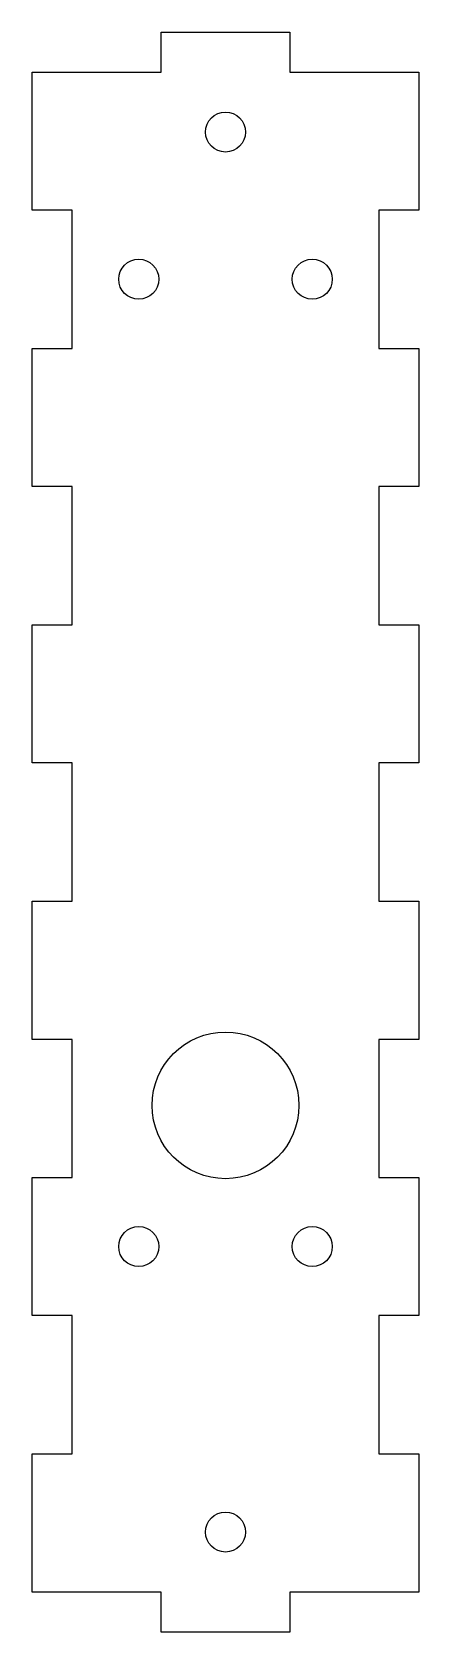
# Model space of a CAD drawing. Extents: x -32 to -3, y -60 to 60.
import ezdxf

# ---------------------------------------------------------------- set-up
doc = ezdxf.new("R2010")
doc.units = 0
doc.header["$MEASUREMENT"] = 0
doc.layers.add('VISIBLE', color=7, linetype='CONTINUOUS')

msp = doc.modelspace()

# ---------------------------------------------------------------- linework, layer by layer
at = {"layer": 'VISIBLE'}
for p, q in [((-22.33, 59.59), (-12.67, 59.59)), ((-22.33, 56.59), (-22.33, 59.59)), ((-12.67, 59.59), (-12.67, 56.59)), ((-32, 56.59), (-22.33, 56.59)), ((-32, 46.23), (-32, 56.59)), ((-12.67, 56.59), (-3, 56.59)), ((-3, 56.59), (-3, 46.23)), ((-29, 46.23), (-32, 46.23)), ((-29, 35.86), (-29, 46.23)), ((-6, 46.23), (-6, 35.86)), ((-3, 46.23), (-6, 46.23)), ((-32, 35.86), (-29, 35.86)), ((-32, 25.5), (-32, 35.86)), ((-6, 35.86), (-3, 35.86)), ((-3, 35.86), (-3, 25.5)), ((-29, 25.5), (-32, 25.5)), ((-29, 15.14), (-29, 25.5)), ((-6, 25.5), (-6, 15.14)), ((-3, 25.5), (-6, 25.5)), ((-32, 15.14), (-29, 15.14)), ((-32, 4.77), (-32, 15.14)), ((-6, 15.14), (-3, 15.14)), ((-3, 15.14), (-3, 4.77)), ((-29, 4.77), (-32, 4.77)), ((-29, -5.59), (-29, 4.77)), ((-6, 4.77), (-6, -5.59)), ((-3, 4.77), (-6, 4.77)), ((-32, -5.59), (-29, -5.59)), ((-32, -15.96), (-32, -5.59)), ((-6, -5.59), (-3, -5.59)), ((-3, -5.59), (-3, -15.96)), ((-29, -15.96), (-32, -15.96)), ((-29, -26.32), (-29, -15.96)), ((-3, -15.96), (-6, -15.96)), ((-6, -15.96), (-6, -26.32)), ((-32, -26.32), (-29, -26.32)), ((-32, -36.68), (-32, -26.32)), ((-6, -26.32), (-3, -26.32)), ((-3, -26.32), (-3, -36.68)), ((-29, -36.68), (-32, -36.68)), ((-29, -47.05), (-29, -36.68)), ((-6, -36.68), (-6, -47.05)), ((-3, -36.68), (-6, -36.68)), ((-32, -47.05), (-29, -47.05)), ((-32, -57.41), (-32, -47.05)), ((-6, -47.05), (-3, -47.05)), ((-3, -47.05), (-3, -57.41)), ((-22.33, -57.41), (-32, -57.41)), ((-22.33, -60.41), (-22.33, -57.41)), ((-12.67, -57.41), (-12.67, -60.41)), ((-3, -57.41), (-12.67, -57.41)), ((-12.67, -60.41), (-22.33, -60.41))]:
    msp.add_line(p, q, dxfattribs=at)
for centre, radius in [((-17.5, 52.09), 1.5), ((-24, 41.05), 1.5), ((-11, 41.05), 1.5), ((-17.5, -20.91), 5.5), ((-24, -31.5), 1.5), ((-11, -31.5), 1.5), ((-17.5, -52.91), 1.5)]:
    msp.add_circle(centre, radius, dxfattribs=at)

doc.saveas('drawing.dxf')
